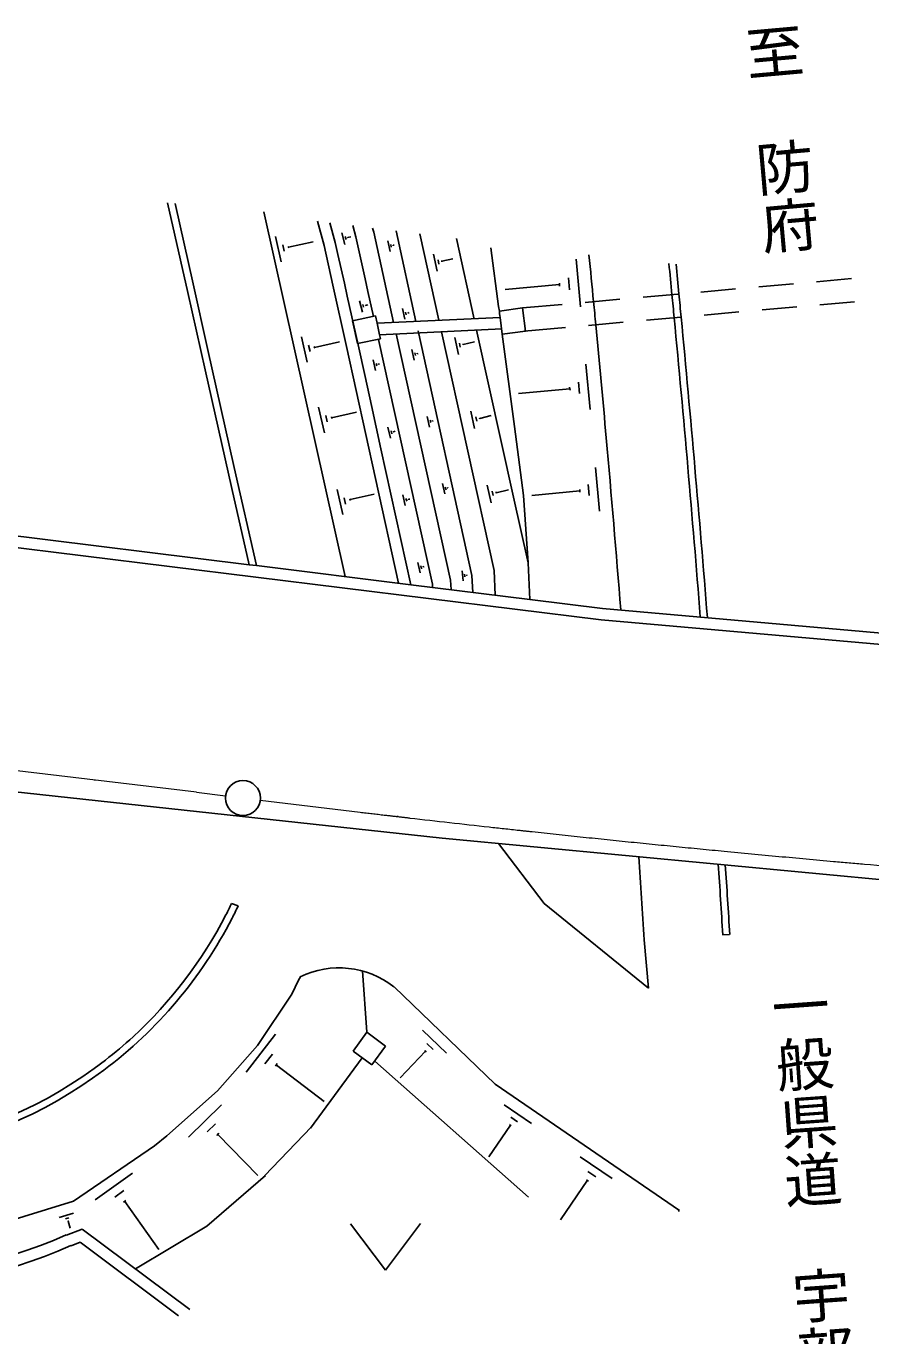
# Model space of a CAD drawing. Units: millimetres, scale not verified. Extents: x 40000 to 680000, y 20000 to 380000.
# Drawn here: x 359775 to 396130, y 268232 to 324612 of the extents above; entities that cross this region are included whole.
import ezdxf
from ezdxf.enums import TextEntityAlignment as Align

# ---------------------------------------------------------------- set-up
doc = ezdxf.new("R2010")
doc.units = ezdxf.units.MM
doc.header["$LTSCALE"] = 1000
doc.linetypes.add('CHAIN', pattern=[18.5, 12, -1.5, 3.5, -1.5])
for name, color, linetype, lineweight in [('M-BGD', 7, 'Continuous', 25), ('M-BMK', 2, 'CHAIN', 13), ('M-BMK-SRVR', 3, 'Continuous', 25), ('M-STR-STR1', 1, 'Continuous', 25)]:
    doc.layers.add(name, color=color, linetype=linetype, lineweight=lineweight)
doc.styles.add('@ＭＳ ゴシック', font='')
doc.styles.get('@ＭＳ ゴシック').set_extended_font_data('@MS Gothic')

msp = doc.modelspace()

# ---------------------------------------------------------------- linework, layer by layer
at = {"layer": 'M-BGD'}
for p, q in [((365861, 317011), (366728, 313153)), ((366181, 316981), (366958, 313514)), ((370001, 316625), (373501, 300923)), ((372307, 316218), (372599, 315165)), ((372848, 316148), (373080, 315296)), ((373831, 316029), (373962, 315538)), ((374683, 315920), (374733, 315750)), ((374733, 315750), (375591, 311862)), ((375696, 315801), (376553, 311903)), ((370504, 315554), (370746, 314461)), ((370815, 315193), (370875, 314923)), ((371066, 315103), (372128, 315335)), ((372589, 315185), (372599, 315175)), ((372599, 315175), (372972, 313462)), ((373080, 315296), (373191, 314785)), ((373360, 315718), (373491, 315217)), ((373511, 315558), (373541, 315427)), ((373621, 315518), (373751, 315548)), ((373621, 315538), (373631, 315508)), ((373962, 315538), (374365, 313734)), ((375335, 315370), (375436, 314909)), ((375466, 315209), (375486, 315099)), ((375566, 315190), (375576, 315160)), ((375566, 315180), (375616, 315190)), ((376718, 315672), (377535, 311955)), ((378292, 315474), (379059, 311997)), ((371055, 315133), (371076, 315073)), ((373191, 314785), (373473, 313543)), ((377301, 314801), (377462, 314070)), ((379776, 315065), (380110, 312539)), ((377501, 314561), (377542, 314370)), ((377662, 314521), (377672, 314471)), ((377672, 314501), (378143, 314602)), ((383446, 314579), (383639, 312534)), ((366958, 313514), (367583, 310738)), ((373473, 313543), (373594, 312992)), ((374365, 313734), (374486, 313193)), ((382725, 313485), (380390, 313272)), ((382725, 313545), (382735, 313415)), ((383116, 313777), (383157, 313265)), ((391308, 313391), (392802, 313524)), ((393798, 313613), (395292, 313747)), ((366728, 313153), (367484, 309816)), ((372972, 313462), (373557, 310816)), ((373594, 312992), (374058, 310897)), ((374486, 313193), (374718, 312121)), ((386327, 312945), (387822, 313079)), ((388818, 313168), (390312, 313301)), ((374116, 312792), (374247, 312301)), ((374266, 312632), (374297, 312512)), ((374377, 312592), (374477, 312622)), ((374377, 312612), (374387, 312582)), ((375971, 312454), (376072, 311993)), ((380110, 312539), (380141, 312349)), ((381133, 312481), (380141, 312349)), ((381133, 312481), (382841, 312634)), ((381265, 311489), (381133, 312481)), ((383837, 312723), (385331, 312856)), ((391449, 312398), (392943, 312531)), ((393940, 312619), (395434, 312752)), ((374808, 312141), (373826, 311929)), ((373826, 311929), (374038, 310947)), ((374879, 311831), (374808, 312141)), ((374879, 311831), (380171, 312068)), ((374980, 311330), (374879, 311831)), ((376101, 312303), (376131, 312193)), ((376212, 312284), (376212, 312254)), ((376212, 312264), (376262, 312284)), ((379049, 312027), (379049, 312017)), ((380141, 312349), (380151, 312229)), ((380151, 312229), (380161, 312159)), ((380161, 312159), (380171, 312068)), ((380171, 312068), (380262, 311357)), ((383979, 311734), (385473, 311867)), ((386469, 311955), (387963, 312088)), ((388959, 312177), (390453, 312310)), ((371622, 311245), (371864, 310143)), ((374980, 311330), (380242, 311577)), ((375020, 311159), (374980, 311330)), ((375702, 311361), (378042, 300769)), ((376644, 311492), (378963, 300971)), ((377646, 311454), (379915, 301182)), ((379160, 311526), (380753, 304331)), ((380262, 311357), (381265, 311489)), ((380262, 311357), (380789, 307378)), ((381214, 311489), (382983, 311646)), ((367583, 310738), (368733, 305618)), ((371933, 310874), (371994, 310604)), ((372174, 310825), (372194, 310754)), ((372184, 310785), (373266, 311027)), ((373557, 310816), (374808, 305145)), ((374038, 310947), (375020, 311159)), ((374058, 310897), (374361, 309525)), ((374930, 311149), (374950, 311089)), ((374940, 311119), (377260, 300597)), ((376374, 310700), (376475, 310239)), ((378218, 311214), (378379, 310482)), ((378419, 310973), (378459, 310793)), ((378579, 310934), (378589, 310894)), ((378589, 310914), (379070, 311024)), ((374711, 310247), (374812, 309796)), ((374841, 310097), (374861, 309986)), ((376505, 310550), (376525, 310440)), ((376605, 310530), (376605, 310500)), ((376605, 310510), (376645, 310520)), ((367484, 309816), (368624, 304715)), ((374942, 310077), (374942, 310047)), ((374942, 310067), (374982, 310077)), ((383863, 310059), (384046, 308104)), ((374361, 309525), (374633, 308282)), ((383172, 309005), (380968, 308802)), ((383162, 309065), (383183, 308945)), ((383543, 309286), (383584, 308795)), ((372358, 308209), (372610, 307106)), ((372669, 307848), (372730, 307578)), ((372920, 307758), (373992, 308000)), ((374633, 308282), (375037, 306418)), ((378914, 308037), (379075, 307296)), ((379295, 307727), (379796, 307848)), ((372920, 307798), (372930, 307728)), ((375346, 307351), (375457, 306880)), ((377030, 307804), (377140, 307353)), ((377160, 307654), (377190, 307544)), ((377260, 307634), (377270, 307604)), ((377260, 307614), (377290, 307624)), ((379125, 307797), (379165, 307607)), ((379285, 307757), (379295, 307707)), ((380789, 307378), (381184, 304402)), ((375487, 307191), (375507, 307070)), ((375587, 307171), (375597, 307141)), ((375587, 307151), (375657, 307171)), ((375037, 306418), (376328, 300566)), ((368733, 305618), (369681, 301389)), ((384280, 305619), (384453, 303735)), ((374808, 305145), (375806, 300635)), ((368624, 304715), (369370, 301429)), ((373165, 304671), (373407, 303589)), ((373717, 304231), (374759, 304463)), ((377695, 304918), (377796, 304477)), ((377816, 304768), (377846, 304658)), ((377916, 304748), (377926, 304728)), ((377916, 304738), (377926, 304738)), ((379620, 304851), (379791, 304089)), ((379831, 304600), (379871, 304410)), ((380001, 304530), (380532, 304651)), ((380001, 304560), (380011, 304510)), ((383609, 304606), (381535, 304412)), ((383599, 304666), (383610, 304545)), ((383960, 304877), (384011, 304406)), ((373466, 304311), (373526, 304040)), ((373707, 304261), (373727, 304191)), ((375992, 304435), (376093, 303974)), ((376122, 304275), (376152, 304164)), ((376223, 304255), (376233, 304225)), ((376233, 304245), (376283, 304255)), ((380753, 304331), (381378, 301505)), ((381184, 304402), (381378, 301505)), ((369681, 301391), (369370, 301429)), ((376637, 301519), (376738, 301078)), ((376768, 301379), (376788, 301258)), ((376858, 301349), (376868, 301329)), ((376868, 301339), (376898, 301349)), ((378542, 301170), (378583, 300740)), ((379915, 301182), (379967, 300120)), ((381378, 301505), (381451, 299932)), ((377260, 300597), (377270, 300457)), ((378042, 300769), (378062, 300358)), ((378643, 301020), (378653, 300910)), ((378733, 300990), (378743, 300960)), ((378743, 300980), (378763, 300980)), ((378963, 300971), (379005, 300239)), ((382070, 286841), (380102, 289425)), ((368618, 286843), (368899, 286743)), ((386556, 283199), (382070, 286841)), ((389750, 285489), (390051, 285509)), ((386372, 285284), (386556, 283199)), ((371500, 283539), (371580, 283690)), ((374256, 283944), (374440, 281298)), ((371500, 283549), (371210, 282947)), ((379966, 279070), (375610, 283254)), ((371210, 282947), (369729, 280730)), ((376835, 281391), (377869, 280400)), ((369250, 279577), (370510, 281222)), ((374440, 281298), (373849, 280485)), ((375242, 280708), (374440, 281298)), ((377026, 280810), (377287, 280560)), ((369729, 280730), (368008, 278783)), ((370051, 279939), (370371, 280350)), ((373849, 280485), (374652, 279895)), ((374652, 279895), (375242, 280708)), ((376957, 280479), (375876, 279345)), ((376927, 280509), (376997, 280449)), ((370502, 279839), (370582, 279949)), ((370542, 279889), (372599, 278318)), ((374231, 280205), (372009, 277175)), ((374782, 280055), (381396, 274201)), ((365825, 276846), (368008, 278783)), ((387902, 273628), (379966, 279070)), ((366758, 276777), (368179, 278172)), ((380348, 278169), (381522, 277368)), ((380629, 277638), (380920, 277438)), ((365825, 276846), (365295, 276414)), ((367569, 277008), (367920, 277360)), ((367980, 276859), (368070, 276949)), ((368020, 276899), (369747, 275137)), ((372060, 277225), (370028, 275117)), ((380620, 277297), (379689, 275942)), ((380580, 277327), (380650, 277277)), ((361810, 274034), (365295, 276414)), ((383619, 275938), (384993, 274997)), ((362742, 274085), (364354, 275240)), ((383950, 275307), (384291, 275077)), ((367555, 272949), (370078, 275127)), ((383931, 274926), (382780, 273230)), ((383891, 274946), (383981, 274896)), ((361810, 274034), (357241, 272614)), ((363584, 274196), (363984, 274488)), ((363965, 273986), (364065, 274057)), ((364015, 274016), (365491, 271944)), ((361189, 273321), (361810, 273512)), ((387902, 273628), (387832, 273598)), ((361460, 273271), (361610, 273312)), ((361560, 273161), (361590, 273171)), ((361580, 273171), (361671, 272861)), ((364480, 271110), (367555, 272949)), ((373739, 273057), (375245, 271055)), ((375245, 271055), (376746, 273062)), ((361511, 272570), (362182, 272821)), ((362182, 272821), (366818, 269369)), ((361712, 272109), (362093, 272260)), ((362093, 272260), (366337, 269098))]:
    msp.add_line(p, q, dxfattribs=at)
for centre, radius, start, end in [((-420737, 234994), 808681, 5.5181, 5.66158), ((-420737, 234994), 812069, 5.51629, 5.61091), ((-420737, 234994), 812369, 5.51613, 5.60692), ((-420737, 234994), 812069, 5.44563, 5.51629), ((-420737, 234994), 812369, 5.4455, 5.51613), ((-420737, 234994), 808681, 5.44715, 5.5181), ((-420737, 234994), 812069, 4.53329, 5.44563), ((-420737, 234994), 812369, 4.52971, 5.4455), ((-420737, 234994), 808681, 5.10024, 5.44715), ((-420737, 234994), 808681, 4.57377, 5.10024), ((351366, 295099), 11738, 345.4232, 345.487), ((458067, 999550), 713726, 263.3756, 263.38052), ((-420737, 234994), 808681, 3.5654, 3.81918), ((-420737, 234994), 812069, 3.5654, 3.78034), ((-420737, 234994), 812369, 3.5654, 3.77691), ((351647, 294949), 18804, 332.8137, 334.4706), ((351647, 294949), 19105, 332.7722, 334.5415), ((351647, 294949), 19105, 306.9085, 332.7722), ((351647, 294949), 18804, 312.598, 332.8137), ((373248, 280294), 3779, 51.5738, 116.2964), ((351647, 294949), 18804, 307.8497, 312.598), ((351647, 294949), 19105, 249.9186, 306.9085), ((351647, 294949), 18804, 249.8492, 307.8497), ((351928, 294579), 23997, 247.9996, 293.5122), ((351928, 294579), 24498, 247.9996, 293.5122)]:
    msp.add_arc(centre, radius, start, end, dxfattribs=at)
at = {"layer": 'M-BMK'}
for p, q in [((367108, 291642), (350065, 293664)), ((367108, 291642), (368351, 291484)), ((369845, 291295), (374146, 290770))]:
    msp.add_line(p, q, dxfattribs=at)
for centre, radius, start, end in [((458067, 999550), 713726, 263.24766, 263.33171), ((458067, 999550), 713726, 263.33171, 263.3756), ((458067, 999550), 713726, 263.38052, 263.42096), ((458067, 999550), 713726, 263.42096, 263.69614), ((458067, 999550), 713726, 263.69614, 263.80047), ((458067, 999550), 713726, 263.80047, 263.8463), ((458067, 999550), 713726, 263.8463, 264.51262), ((458067, 999550), 713726, 264.51262, 264.89255), ((458067, 999550), 713726, 264.89255, 264.99984), ((537938, 1863030), 1580885, 264.84357, 266.08432)]:
    msp.add_arc(centre, radius, start, end, dxfattribs=at)
at = {"layer": 'M-BMK-SRVR'}
msp.add_circle((369103, 291384), 752, dxfattribs=at)
at = {"layer": 'M-STR-STR1'}
for p, q in [((369370, 301429), (350322, 303789)), ((350266, 303296), (384526, 299051)), ((376328, 300567), (369681, 301391)), ((381451, 299932), (376328, 300567)), ((384579, 299545), (381451, 299932)), ((384579, 299545), (406453, 297620)), ((384526, 299051), (406414, 297126)), ((377686, 289662), (350688, 292572)), ((377686, 289662), (406438, 286935))]:
    msp.add_line(p, q, dxfattribs=at)

# ---------------------------------------------------------------- texts
at = {"layer": 'M-BGD', "style": '@ＭＳ ゴシック'}
for s, rotation, p in [('至\u3000防府', 275.13, (391276, 314675)), ('一般県道\u3000宇部防府線', 274.112, (393314, 258649))]:
    msp.add_text(s, height=1833, rotation=rotation, dxfattribs=at).set_placement(p, align=Align.BOTTOM_RIGHT)

doc.saveas('drawing.dxf')
